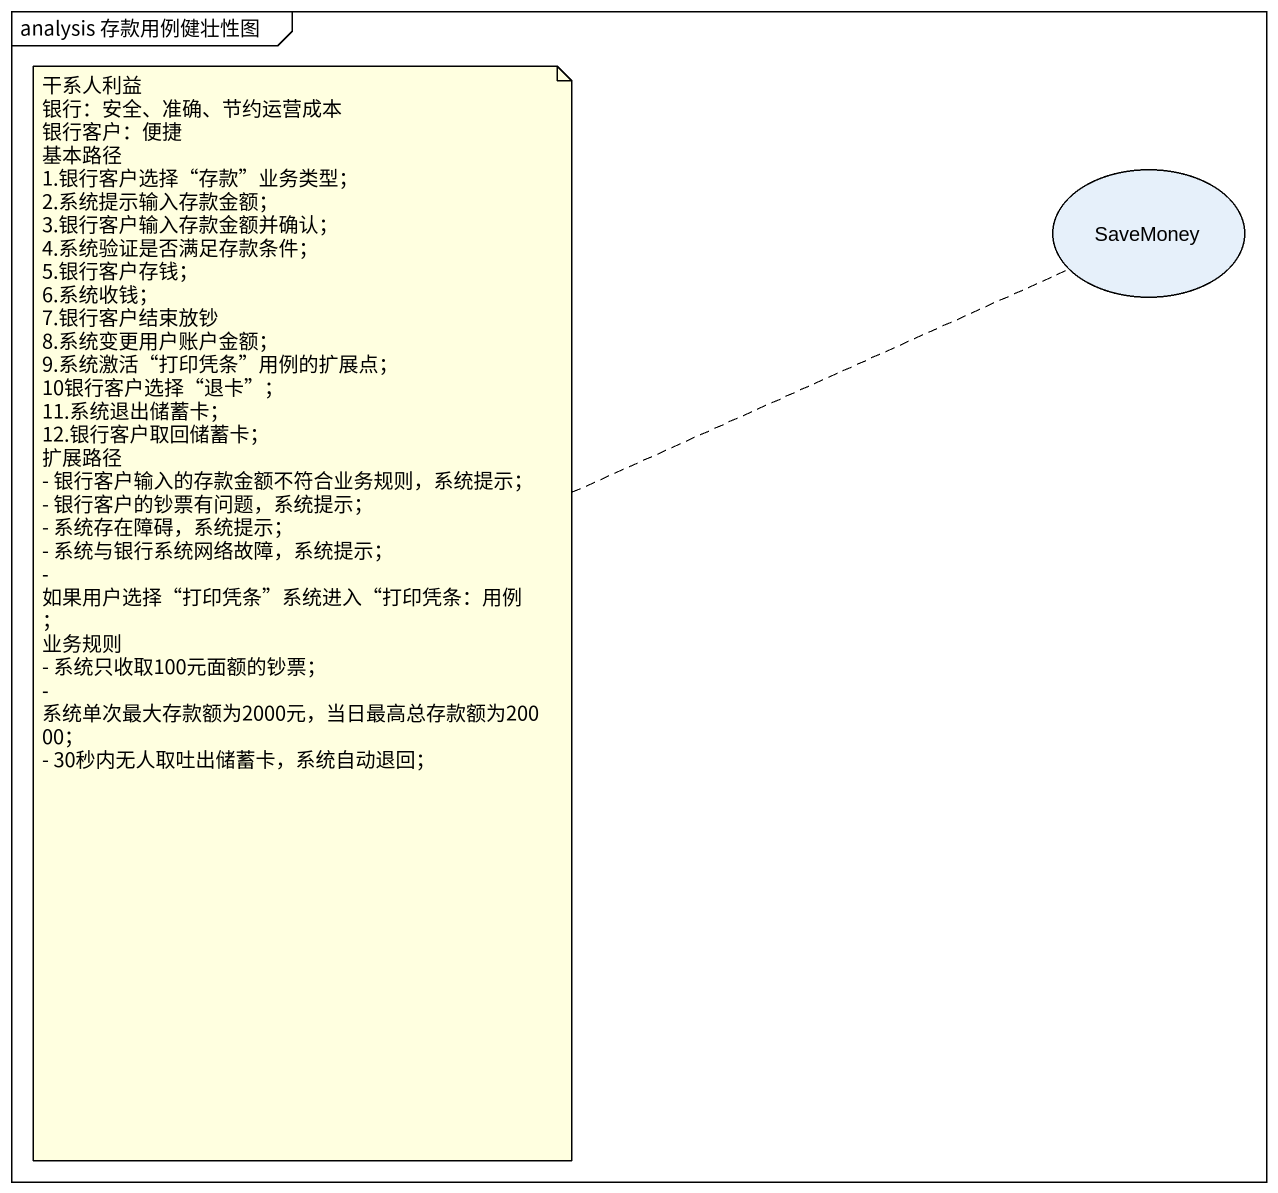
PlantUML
@startuml
mainframe analysis 存款用例健壮性图
usecase SaveMoney
note left of SaveMoney
  干系人利益
  银行：安全、准确、节约运营成本
  银行客户：便捷
  基本路径
  1.银行客户选择“存款”业务类型；
  2.系统提示输入存款金额；
  3.银行客户输入存款金额并确认；
  4.系统验证是否满足存款条件；
  5.银行客户存钱；
  6.系统收钱；
  7.银行客户结束放钞
  8.系统变更用户账户金额；
  9.系统激活“打印凭条”用例的扩展点；
  10银行客户选择“退卡”；
  11.系统退出储蓄卡；
  12.银行客户取回储蓄卡；
  扩展路径
  - 银行客户输入的存款金额不符合业务规则，系统提示；
  - 银行客户的钞票有问题，系统提示；
  - 系统存在障碍，系统提示；
  - 系统与银行系统网络故障，系统提示；
  - 如果用户选择“打印凭条”系统进入“打印凭条：用例；
  业务规则
  - 系统只收取100元面额的钞票；
  - 系统单次最大存款额为2000元，当日最高总存款额为20000；
  - 30秒内无人取吐出储蓄卡，系统自动退回；
end note
@enduml
